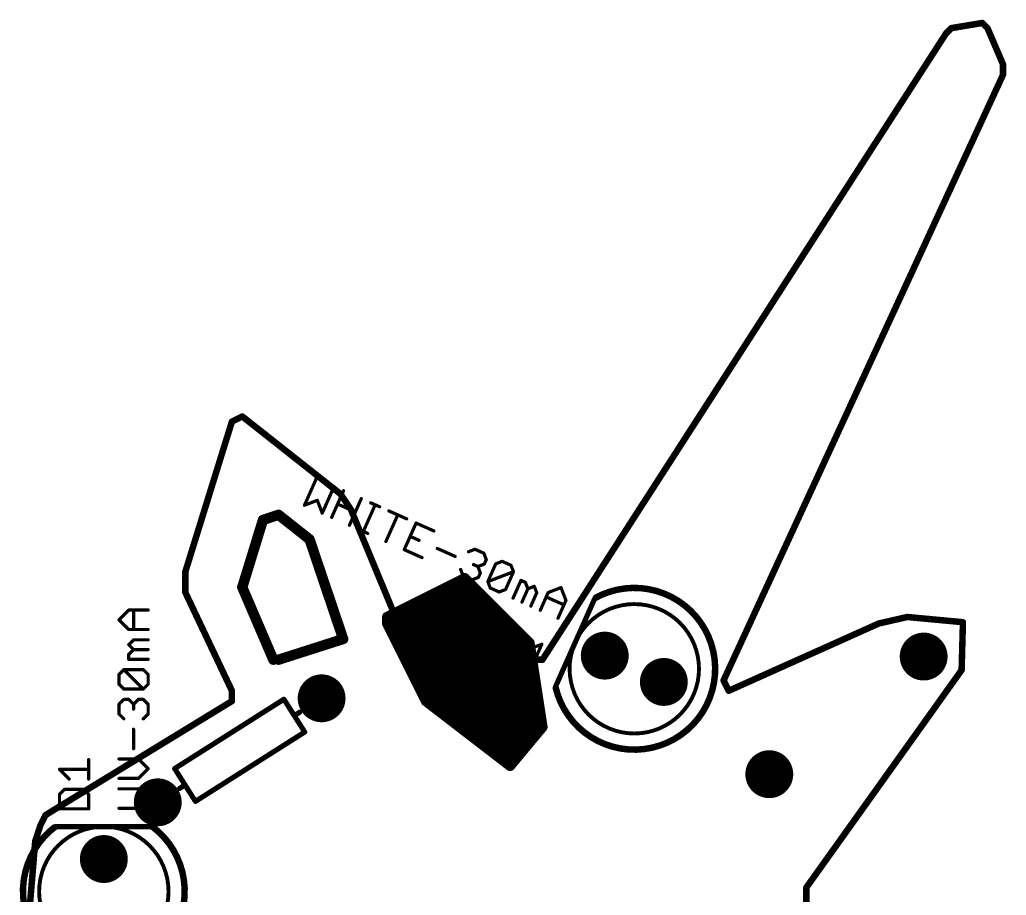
# Model space of a CAD drawing. Extents: x -0.04 to 2.24, y 0.03 to 2.73.
# Drawn here: x 0.712 to 2.237, y 1.38 to 2.733 of the extents above; entities that cross this region are included whole.
import ezdxf

# ---------------------------------------------------------------- set-up
doc = ezdxf.new("R2010")
doc.units = 0
for name, color, linetype in [('17', 82, 'CONTINUOUS'), ('20', 7, 'CONTINUOUS'), ('21', 253, 'CONTINUOUS'), ('25', 253, 'CONTINUOUS'), ('27', 253, 'CONTINUOUS')]:
    doc.layers.add(name, color=color, linetype=linetype)

# ---------------------------------------------------------------- blocks, each defined once
blk = doc.blocks.new('ROUNDP')
at = {"const_width": 0.5}
blk.add_lwpolyline([(0, -0.25, 1), (0, 0.25, 1), (0, -0.25)], format="xyb", dxfattribs=at)

msp = doc.modelspace()

# ---------------------------------------------------------------- linework, layer by layer
at = {"layer": '20'}
for points, const_width in [([(2.152, 2.72), (2.2, 2.728)], 0.01), ([(2.2, 2.728), (2.208, 2.72)], 0.01), ([(1.52, 1.744), (2.144, 2.712)], 0.01), ([(2.144, 2.712), (2.152, 2.72)], 0.01), ([(2.208, 2.72), (2.232, 2.664)], 0.01), ([(2.232, 2.664), (2.232, 2.648)], 0.01), ([(2.232, 2.648), (1.8, 1.712)], 0.01), ([(1.04, 2.112), (1.056, 2.12)], 0.01), ([(1.056, 2.12), (1.208, 2)], 0.01), ([(0.968, 1.88), (1.04, 2.112)], 0.01), ([(1.208, 2), (1.224, 1.976)], 0.01), ([(1.088, 1.96), (1.056, 1.856)], 0.016), ([(1.112, 1.968), (1.088, 1.96)], 0.016), ([(1.16, 1.93), (1.112, 1.968)], 0.016), ([(1.224, 1.976), (1.292, 1.812)], 0.01), ([(1.212, 1.776), (1.16, 1.93)], 0.016), ([(0.968, 1.848), (0.968, 1.88)], 0.01), ([(1.056, 1.856), (1.104, 1.744)], 0.016), ([(1.04, 1.696), (0.968, 1.848)], 0.01), ([(1.3, 1.804), (1.392, 1.848)], 0.01), ([(1.392, 1.848), (1.4, 1.848)], 0.01), ([(1.4, 1.848), (1.504, 1.744)], 0.01), ([(1.292, 1.812), (1.3, 1.804)], 0.01), ([(2.04, 1.8), (2.084, 1.81)], 0.01), ([(2.084, 1.81), (2.17, 1.802)], 0.01), ([(1.808, 1.696), (2.04, 1.8)], 0.01), ([(2.17, 1.802), (2.168, 1.728)], 0.01), ([(1.112, 1.744), (1.212, 1.776)], 0.016), ([(1.504, 1.744), (1.52, 1.744)], 0.01), ([(2.168, 1.728), (1.928, 1.392)], 0.01), ([(1.8, 1.712), (1.808, 1.696)], 0.01), ([(1.04, 1.68), (1.04, 1.696)], 0.01), ([(0.752, 1.504), (1.04, 1.68)], 0.01), ([(0.744, 1.488), (0.752, 1.504)], 0.01), ([(0.736, 1.464), (0.744, 1.488)], 0.01), ([(0.728, 1.368), (0.736, 1.464)], 0.01), ([(1.928, 1.392), (1.928, 1.368)], 0.01)]:
    msp.add_lwpolyline(points, dxfattribs=dict(at, const_width=const_width))
for points, const_width in [([(2.201768, 2.729768, 1), (2.198232, 2.726232)], 0.005), ([(2.200411, 2.725534, 1), (2.199589, 2.730466)], 0.005), ([(2.142232, 2.713768, 1), (2.145768, 2.710232)], 0.005), ([(2.146101, 2.710645, 1), (2.141899, 2.713355)], 0.005), ([(2.151589, 2.722466, 1), (2.152411, 2.717534)], 0.005), ([(2.153768, 2.718232, 1), (2.150232, 2.721768)], 0.005), ([(2.210298, 2.720985, 1), (2.205702, 2.719015)], 0.005), ([(2.206232, 2.718232, 1), (2.209768, 2.721768)], 0.005), ([(2.2345, 2.664, 1), (2.2295, 2.664)], 0.005), ([(2.229702, 2.663015, 1), (2.234298, 2.664985)], 0.005), ([(2.2295, 2.648, 1), (2.2345, 2.648)], 0.005), ([(2.23427, 2.646952, 1), (2.22973, 2.649048)], 0.005), ([(1.057549, 2.121962, 1), (1.054451, 2.118038)], 0.005), ([(1.057118, 2.117764, 1), (1.054882, 2.122236)], 0.005), ([(1.038882, 2.114236, 1), (1.041118, 2.109764)], 0.005), ([(1.042388, 2.111259, 1), (1.037612, 2.112741)], 0.005), ([(1.21008, 2.001387, 1), (1.20592, 1.998613)], 0.005), ([(1.206451, 1.998038, 1), (1.209549, 2.001962)], 0.005), ([(1.086735, 1.963795, 1), (1.089265, 1.956205)], 0.008), ([(1.091823, 1.958824, 1), (1.084177, 1.961176)], 0.008), ([(1.114483, 1.971136, 1), (1.109517, 1.964864)], 0.008), ([(1.113265, 1.964205, 1), (1.110735, 1.971795)], 0.008), ([(1.226309, 1.976958, 1), (1.221691, 1.975042)], 0.005), ([(1.22192, 1.974613, 1), (1.22608, 1.977387)], 0.005), ([(1.16379, 1.93128, 1), (1.15621, 1.92872)], 0.008), ([(1.157517, 1.926864, 1), (1.162483, 1.933136)], 0.008), ([(0.9705, 1.88, 1), (0.9655, 1.88)], 0.005), ([(0.965612, 1.880741, 1), (0.970388, 1.879259)], 0.005), ([(1.059677, 1.857576, 1), (1.052323, 1.854424)], 0.008), ([(1.052177, 1.857176, 1), (1.059823, 1.854824)], 0.008), ([(0.970259, 1.84907, 1), (0.965741, 1.84693)], 0.005), ([(0.9655, 1.848, 1), (0.9705, 1.848)], 0.005), ([(1.392, 1.8505, 1), (1.392, 1.8455)], 0.005), ([(1.393079, 1.845745, 1), (1.390921, 1.850255)], 0.005), ([(1.401768, 1.849768, 1), (1.398232, 1.846232)], 0.005), ([(1.4, 1.8455, 1), (1.4, 1.8505)], 0.005), ([(1.293768, 1.813768, 1), (1.290232, 1.810232)], 0.005), ([(1.289691, 1.811042, 1), (1.294309, 1.812958)], 0.005), ([(2.084232, 1.812489, 1), (2.083768, 1.807511)], 0.005), ([(2.084554, 1.807562, 1), (2.083446, 1.812438)], 0.005), ([(1.298921, 1.806255, 1), (1.301079, 1.801745)], 0.005), ([(1.298232, 1.802232, 1), (1.301768, 1.805768)], 0.005), ([(2.039446, 1.802438, 1), (2.040554, 1.797562)], 0.005), ([(2.041023, 1.797719, 1), (2.038977, 1.802281)], 0.005), ([(2.172499, 1.801932, 1), (2.167501, 1.802068)], 0.005), ([(2.169768, 1.799511, 1), (2.170232, 1.804489)], 0.005), ([(1.20821, 1.77472, 1), (1.21579, 1.77728)], 0.008), ([(1.213219, 1.77219, 1), (1.210781, 1.77981)], 0.008), ([(1.100323, 1.742424, 1), (1.107677, 1.745576)], 0.008), ([(1.110781, 1.74781, 1), (1.113219, 1.74019)], 0.008), ([(1.504, 1.7465, 1), (1.504, 1.7415)], 0.005), ([(1.502232, 1.742232, 1), (1.505768, 1.745768)], 0.005), ([(1.517899, 1.745355, 1), (1.522101, 1.742645)], 0.005), ([(1.52, 1.7415, 1), (1.52, 1.7465)], 0.005), ([(2.165501, 1.728068, 1), (2.170499, 1.727932)], 0.005), ([(2.170034, 1.726547, 1), (2.165966, 1.729453)], 0.005), ([(1.802236, 1.713118, 1), (1.797764, 1.710882)], 0.005), ([(1.79773, 1.713048, 1), (1.80227, 1.710952)], 0.005), ([(1.0425, 1.696, 1), (1.0375, 1.696)], 0.005), ([(1.037741, 1.69493, 1), (1.042259, 1.69707)], 0.005), ([(1.806977, 1.698281, 1), (1.809023, 1.693719)], 0.005), ([(1.805764, 1.694882, 1), (1.810236, 1.697118)], 0.005), ([(1.0375, 1.68, 1), (1.0425, 1.68)], 0.005), ([(1.041304, 1.677867, 1), (1.038696, 1.682133)], 0.005), ([(0.750696, 1.506133, 1), (0.753304, 1.501867)], 0.005), ([(0.754236, 1.502882, 1), (0.749764, 1.505118)], 0.005), ([(0.741764, 1.489118, 1), (0.746236, 1.486882)], 0.005), ([(0.746372, 1.487209, 1), (0.741628, 1.488791)], 0.005), ([(0.733628, 1.464791, 1), (0.738372, 1.463209)], 0.005), ([(0.738491, 1.463792, 1), (0.733509, 1.464208)], 0.005), ([(1.9305, 1.392, 1), (1.9255, 1.392)], 0.005), ([(1.925966, 1.393453, 1), (1.930034, 1.390547)], 0.005)]:
    msp.add_lwpolyline(points, format="xyb", dxfattribs=dict(at, const_width=const_width))
at = {"layer": '21'}
for points, const_width in [([(1.28, 1.81), (1.4, 1.87)], 0.016), ([(1.4, 1.87), (1.5, 1.77)], 0.016), ([(1.372, 1.856), (1.414, 1.856)], 0.016), ([(1.34, 1.84), (1.43, 1.84)], 0.016), ([(1.308, 1.824), (1.446, 1.824)], 0.016), ([(1.601151, 1.839189), (1.54014, 1.702158)], 0.008), ([(1.28, 1.8), (1.28, 1.81)], 0.016), ([(1.28, 1.808), (1.462, 1.808)], 0.016), ([(1.34, 1.68), (1.28, 1.8)], 0.016), ([(1.284, 1.792), (1.478, 1.792)], 0.016), ([(1.292, 1.776), (1.494, 1.776)], 0.016), ([(1.5, 1.77), (1.52, 1.64)], 0.016), ([(1.3, 1.76), (1.501538, 1.76)], 0.016), ([(1.308, 1.744), (1.504, 1.744)], 0.016), ([(1.316, 1.728), (1.506461, 1.728)], 0.016), ([(1.324, 1.712), (1.508923, 1.712)], 0.016), ([(1.332, 1.696), (1.511385, 1.696)], 0.016), ([(0.951492, 1.575747), (1.120358, 1.682912)], 0.008), ([(1.120358, 1.682912), (1.136433, 1.657583)], 0.008), ([(1.47, 1.58), (1.34, 1.68)], 0.016), ([(1.34, 1.68), (1.513846, 1.68)], 0.016), ([(1.136433, 1.657583), (1.144876, 1.662941)], 0.008), ([(1.3608, 1.664), (1.516308, 1.664)], 0.016), ([(1.136433, 1.657583), (1.152508, 1.632253)], 0.008), ([(1.3816, 1.648), (1.518769, 1.648)], 0.016), ([(1.52, 1.64), (1.47, 1.58)], 0.016), ([(1.152508, 1.632253), (0.983642, 1.525087)], 0.008), ([(1.4024, 1.632), (1.513333, 1.632)], 0.016), ([(1.4232, 1.616), (1.5, 1.616)], 0.016), ([(1.444, 1.6), (1.486667, 1.6)], 0.016), ([(1.4648, 1.584), (1.473333, 1.584)], 0.016), ([(0.967567, 1.550417), (0.951492, 1.575747)], 0.008), ([(0.967567, 1.550417), (0.959124, 1.545059)], 0.008), ([(0.983642, 1.525087), (0.967567, 1.550417)], 0.008), ([(0.917, 1.486), (0.767, 1.486)], 0.008)]:
    msp.add_lwpolyline(points, dxfattribs=dict(at, const_width=const_width))
for points, const_width in [([(1.402828, 1.872828, 1), (1.397172, 1.867172)], 0.008), ([(1.401789, 1.866422, 1), (1.398211, 1.873578)], 0.008), ([(1.372, 1.86, 1), (1.372, 1.852)], 0.008), ([(1.414, 1.852, 1), (1.414, 1.86)], 0.008), ([(1.34, 1.844, 1), (1.34, 1.836)], 0.008), ([(1.43, 1.836, 1), (1.43, 1.844)], 0.008), ([(1.54014, 1.702158, 3), (1.601151, 1.839189)], 0.01), ([(1.308, 1.828, 1), (1.308, 1.82)], 0.008), ([(1.446, 1.82, 1), (1.446, 1.828)], 0.008), ([(1.662, 1.63, 1), (1.662, 1.83, 1), (1.662, 1.63)], 0.006), ([(1.602978, 1.838376, 1), (1.599323, 1.840003)], 0.004), ([(1.284, 1.81, 1), (1.276, 1.81)], 0.008), ([(1.278211, 1.813578, 1), (1.281789, 1.806422)], 0.008), ([(1.28, 1.812, 1), (1.28, 1.804)], 0.008), ([(1.462, 1.804, 1), (1.462, 1.812)], 0.008), ([(1.283578, 1.801789, 1), (1.276422, 1.798211)], 0.008), ([(1.276, 1.8, 1), (1.284, 1.8)], 0.008), ([(1.284, 1.796, 1), (1.284, 1.788)], 0.008), ([(1.478, 1.788, 1), (1.478, 1.796)], 0.008), ([(1.292, 1.78, 1), (1.292, 1.772)], 0.008), ([(1.494, 1.772, 1), (1.494, 1.78)], 0.008), ([(1.503953, 1.770608, 1), (1.496047, 1.769392)], 0.008), ([(1.497172, 1.767172, 1), (1.502828, 1.772828)], 0.008), ([(1.3, 1.764, 1), (1.3, 1.756)], 0.008), ([(1.501538, 1.756, 1), (1.501538, 1.764)], 0.008), ([(1.308, 1.748, 1), (1.308, 1.74)], 0.008), ([(1.504, 1.74, 1), (1.504, 1.748)], 0.008), ([(1.316, 1.732, 1), (1.316, 1.724)], 0.008), ([(1.506461, 1.724, 1), (1.506461, 1.732)], 0.008), ([(1.324, 1.716, 1), (1.324, 1.708)], 0.008), ([(1.508923, 1.708, 1), (1.508923, 1.716)], 0.008), ([(1.332, 1.7, 1), (1.332, 1.692)], 0.008), ([(1.511385, 1.692, 1), (1.511385, 1.7)], 0.008), ([(1.538313, 1.702971, 1), (1.541967, 1.701344)], 0.004), ([(1.122047, 1.683984, 1), (1.118669, 1.681841)], 0.004), ([(1.12143, 1.681224, 1), (1.119286, 1.684601)], 0.004), ([(1.342439, 1.68317, 1), (1.337561, 1.67683)], 0.008), ([(1.34, 1.684, 1), (1.34, 1.676)], 0.008), ([(1.336422, 1.678211, 1), (1.343578, 1.681789)], 0.008), ([(1.513846, 1.676, 1), (1.513846, 1.684)], 0.008), ([(1.145948, 1.661252, 1), (1.143804, 1.66463)], 0.004), ([(1.3608, 1.668, 1), (1.3608, 1.66)], 0.008), ([(1.516308, 1.66, 1), (1.516308, 1.668)], 0.008), ([(1.138121, 1.658654, 1), (1.134744, 1.656511)], 0.004), ([(1.135361, 1.659271, 1), (1.137504, 1.655894)], 0.004), ([(1.134744, 1.656511, 1), (1.138121, 1.658654)], 0.004), ([(1.3816, 1.652, 1), (1.3816, 1.644)], 0.008), ([(1.523073, 1.637439, 1), (1.516927, 1.642561)], 0.008), ([(1.518769, 1.644, 1), (1.518769, 1.652)], 0.008), ([(1.150819, 1.631181, 1), (1.154196, 1.633324)], 0.004), ([(1.153579, 1.630564, 1), (1.151436, 1.633941)], 0.004), ([(1.4024, 1.636, 1), (1.4024, 1.628)], 0.008), ([(1.513333, 1.628, 1), (1.513333, 1.636)], 0.008), ([(1.516047, 1.639392, 1), (1.523953, 1.640608)], 0.008), ([(1.4232, 1.62, 1), (1.4232, 1.612)], 0.008), ([(1.5, 1.612, 1), (1.5, 1.62)], 0.008), ([(1.444, 1.604, 1), (1.444, 1.596)], 0.008), ([(1.486667, 1.596, 1), (1.486667, 1.604)], 0.008), ([(1.4648, 1.588, 1), (1.4648, 1.58)], 0.008), ([(1.466927, 1.582561, 1), (1.473073, 1.577439)], 0.008), ([(1.467561, 1.57683, 1), (1.472439, 1.58317)], 0.008), ([(1.473333, 1.58, 1), (1.473333, 1.588)], 0.008), ([(0.953181, 1.576819, 1), (0.949804, 1.574675)], 0.004), ([(0.950421, 1.577436, 1), (0.952564, 1.574058)], 0.004), ([(0.958052, 1.546748, 1), (0.960196, 1.54337)], 0.004), ([(0.969256, 1.551489, 1), (0.965879, 1.549346)], 0.004), ([(0.965879, 1.549346, 1), (0.969256, 1.551489)], 0.004), ([(0.968639, 1.548729, 1), (0.966496, 1.552106)], 0.004), ([(0.98257, 1.526776, 1), (0.984714, 1.523399)], 0.004), ([(0.981953, 1.524016, 1), (0.985331, 1.526159)], 0.004), ([(0.767, 1.486, 3), (0.917, 1.486)], 0.01), ([(0.842, 1.286, 1), (0.842, 1.486, 1), (0.842, 1.286)], 0.006), ([(0.767, 1.488, 1), (0.767, 1.484)], 0.004), ([(0.917, 1.484, 1), (0.917, 1.488)], 0.004)]:
    msp.add_lwpolyline(points, format="xyb", dxfattribs=dict(at, const_width=const_width))
at = {"layer": '25', "const_width": 0.005}
for points in [[(1.45643, 1.795844), (1.438111, 1.754699)], [(1.477002, 1.786684), (1.45643, 1.795844)], [(1.480806, 1.776773), (1.477002, 1.786684)], [(1.468594, 1.749344), (1.480806, 1.776773)], [(1.519061, 1.767958), (1.489329, 1.756545)], [(1.500742, 1.726814), (1.519061, 1.767958)], [(1.438111, 1.754699), (1.458683, 1.745539)], [(1.489329, 1.756545), (1.516759, 1.744333)], [(1.458683, 1.745539), (1.468594, 1.749344)], [(0.8185, 1.559539), (0.8185, 1.589565)], [(0.788474, 1.559539), (0.773462, 1.574552)], [(0.773462, 1.574552), (0.8185, 1.574552)], [(0.780968, 1.543526), (0.773462, 1.536019)], [(0.810994, 1.543526), (0.780968, 1.543526)], [(0.8185, 1.536019), (0.810994, 1.543526)], [(0.773462, 1.536019), (0.773462, 1.5135)], [(0.8185, 1.5135), (0.8185, 1.536019)], [(0.773462, 1.5135), (0.8185, 1.5135)]]:
    msp.add_lwpolyline(points, dxfattribs=at)
at = {"layer": '25', "const_width": 0.0025}
for points in [[(1.456938, 1.796985, 1), (1.455921, 1.794702)], [(1.457572, 1.795335, 1), (1.455288, 1.796352)], [(1.478169, 1.787132, 1), (1.475835, 1.786236)], [(1.476494, 1.785542, 1), (1.477511, 1.787826)], [(1.479639, 1.776326, 1), (1.481973, 1.777221)], [(1.481948, 1.776265, 1), (1.479665, 1.777282)], [(1.520203, 1.76745, 1), (1.517919, 1.768467)], [(1.519509, 1.766791, 1), (1.518613, 1.769125)], [(1.43862, 1.755841, 1), (1.437603, 1.753557)], [(1.436969, 1.755207, 1), (1.439253, 1.754191)], [(1.489838, 1.757687, 1), (1.488821, 1.755403)], [(1.488881, 1.757712, 1), (1.489777, 1.755378)], [(1.458235, 1.746706, 1), (1.459131, 1.744373)], [(1.458175, 1.744398, 1), (1.459192, 1.746681)], [(1.467452, 1.749852, 1), (1.469736, 1.748835)], [(1.469042, 1.748177, 1), (1.468146, 1.750511)], [(1.516251, 1.743191, 1), (1.517268, 1.745475)], [(1.4996, 1.727322, 1), (1.501884, 1.726305)], [(0.81975, 1.589565, 1), (0.81725, 1.589565)], [(0.774345, 1.575436, 1), (0.772578, 1.573668)], [(0.773462, 1.575802, 1), (0.773462, 1.573302)], [(0.8185, 1.573302, 1), (0.8185, 1.575802)], [(0.787591, 1.558655, 1), (0.789358, 1.560423)], [(0.81725, 1.559539, 1), (0.81975, 1.559539)], [(0.780968, 1.544776, 1), (0.780968, 1.542276)], [(0.781852, 1.542642, 1), (0.780084, 1.544409)], [(0.811877, 1.544409, 1), (0.81011, 1.542642)], [(0.810994, 1.542276, 1), (0.810994, 1.544776)], [(0.774712, 1.536019, 1), (0.772212, 1.536019)], [(0.772578, 1.536903, 1), (0.774345, 1.535135)], [(0.81975, 1.536019, 1), (0.81725, 1.536019)], [(0.817616, 1.535135, 1), (0.819384, 1.536903)], [(0.773462, 1.51475, 1), (0.773462, 1.51225)], [(0.772212, 1.5135, 1), (0.774712, 1.5135)], [(0.81725, 1.5135, 1), (0.81975, 1.5135)], [(0.8185, 1.51225, 1), (0.8185, 1.51475)]]:
    msp.add_lwpolyline(points, format="xyb", dxfattribs=at)
at = {"layer": '27', "const_width": 0.005}
for points in [[(1.170483, 2.023862), (1.152165, 1.982717)], [(1.179594, 1.970504), (1.197913, 2.011649)], [(1.194224, 1.963991), (1.212542, 2.005136)], [(1.152165, 1.982717), (1.171986, 1.990326)], [(1.171986, 1.990326), (1.179594, 1.970504)], [(1.203383, 1.984563), (1.230813, 1.972351)], [(1.239972, 1.992923), (1.221653, 1.951779)], [(1.24314, 1.942212), (1.261459, 1.983357)], [(1.254601, 1.98641), (1.268316, 1.980304)], [(1.278037, 1.926675), (1.296355, 1.96782)], [(1.28264, 1.973926), (1.31007, 1.961713)], [(1.324699, 1.9552), (1.306381, 1.914055)], [(1.352129, 1.942988), (1.324699, 1.9552)], [(1.236282, 1.945265), (1.249997, 1.939159)], [(1.31554, 1.934628), (1.329255, 1.928522)], [(1.306381, 1.914055), (1.33381, 1.901843)], [(1.357599, 1.915902), (1.385029, 1.903689)], [(1.405764, 1.910891), (1.415675, 1.914695)], [(1.415675, 1.914695), (1.42939, 1.908589)], [(1.42939, 1.908589), (1.433194, 1.898678)], [(1.42023, 1.888017), (1.413373, 1.89107)], [(1.430141, 1.891821), (1.42023, 1.888017)], [(1.433194, 1.898678), (1.430141, 1.891821)], [(1.43561, 1.864735), (1.447823, 1.892165)], [(1.447823, 1.892165), (1.457734, 1.895969)], [(1.457734, 1.895969), (1.471448, 1.889863)], [(1.471448, 1.889863), (1.475253, 1.879952)], [(1.397356, 1.873551), (1.393552, 1.883461)], [(1.411071, 1.867444), (1.397356, 1.873551)], [(1.42023, 1.888017), (1.424034, 1.878106)], [(1.424034, 1.878106), (1.420981, 1.871249)], [(1.43561, 1.864735), (1.475253, 1.879952)], [(1.475253, 1.879952), (1.46304, 1.852523)], [(1.420981, 1.871249), (1.411071, 1.867444)], [(1.439415, 1.854825), (1.43561, 1.864735)], [(1.474616, 1.839152), (1.486829, 1.866582)], [(1.486829, 1.866582), (1.493686, 1.863529)], [(1.493686, 1.863529), (1.497491, 1.853618)], [(1.45313, 1.848718), (1.439415, 1.854825)], [(1.46304, 1.852523), (1.45313, 1.848718)], [(1.497491, 1.853618), (1.488331, 1.833046)], [(1.497491, 1.853618), (1.507401, 1.857422)], [(1.511205, 1.847512), (1.502046, 1.826939)], [(1.507401, 1.857422), (1.511205, 1.847512)], [(1.516675, 1.820426), (1.528888, 1.847856)], [(1.528888, 1.847856), (1.548709, 1.855464)], [(1.548709, 1.855464), (1.556318, 1.835643)], [(1.525835, 1.840998), (1.553264, 1.828786)], [(1.556318, 1.835643), (1.544105, 1.808213)], [(0.865462, 1.805748), (0.880474, 1.820761)], [(0.880474, 1.820761), (0.9105, 1.820761)], [(0.887981, 1.790735), (0.887981, 1.820761)], [(0.880474, 1.790735), (0.865462, 1.805748)], [(0.9105, 1.790735), (0.880474, 1.790735)], [(0.880474, 1.767215), (0.887981, 1.774722)], [(0.887981, 1.759709), (0.880474, 1.767215)], [(0.887981, 1.774722), (0.9105, 1.774722)], [(0.880474, 1.752203), (0.887981, 1.759709)], [(0.880474, 1.744696), (0.880474, 1.752203)], [(0.887981, 1.759709), (0.9105, 1.759709)], [(0.9105, 1.744696), (0.880474, 1.744696)], [(0.865462, 1.721176), (0.872968, 1.728683)], [(0.865462, 1.706163), (0.865462, 1.721176)], [(0.872968, 1.728683), (0.902994, 1.728683)], [(0.902994, 1.698657), (0.872968, 1.728683)], [(0.902994, 1.728683), (0.9105, 1.721176)], [(0.9105, 1.721176), (0.9105, 1.706163)], [(0.872968, 1.698657), (0.865462, 1.706163)], [(0.9105, 1.706163), (0.902994, 1.698657)], [(0.902994, 1.698657), (0.872968, 1.698657)], [(0.865462, 1.675137), (0.872968, 1.682643)], [(0.865462, 1.660124), (0.865462, 1.675137)], [(0.872968, 1.682643), (0.880474, 1.682643)], [(0.880474, 1.682643), (0.887981, 1.675137)], [(0.887981, 1.675137), (0.895487, 1.682643)], [(0.887981, 1.675137), (0.887981, 1.667631)], [(0.895487, 1.682643), (0.902994, 1.682643)], [(0.902994, 1.682643), (0.9105, 1.675137)], [(0.9105, 1.675137), (0.9105, 1.660124)], [(0.872968, 1.652618), (0.865462, 1.660124)], [(0.9105, 1.660124), (0.902994, 1.652618)], [(0.887981, 1.606578), (0.887981, 1.636604)], [(0.895487, 1.590565), (0.865462, 1.590565)], [(0.9105, 1.575552), (0.895487, 1.590565)], [(0.895487, 1.560539), (0.9105, 1.575552)], [(0.865462, 1.560539), (0.895487, 1.560539)], [(0.902994, 1.544526), (0.865462, 1.544526)], [(0.9105, 1.537019), (0.902994, 1.544526)], [(0.9105, 1.522006), (0.9105, 1.537019)], [(0.865462, 1.5145), (0.902994, 1.5145)], [(0.902994, 1.5145), (0.9105, 1.522006)]]:
    msp.add_lwpolyline(points, dxfattribs=at)
at = {"layer": '27', "const_width": 0.0025}
for points in [[(1.171625, 2.023353, 1), (1.169341, 2.02437)], [(1.199055, 2.011141, 1), (1.196771, 2.012158)], [(1.213684, 2.004627, 1), (1.2114, 2.005644)], [(1.151717, 1.983884, 1), (1.152613, 1.98155)], [(1.151023, 1.983225, 1), (1.153307, 1.982209)], [(1.173153, 1.990773, 1), (1.170819, 1.989878)], [(1.172434, 1.989159, 1), (1.171538, 1.991493)], [(1.203891, 1.985705, 1), (1.202874, 1.983421)], [(1.241114, 1.992415, 1), (1.23883, 1.993432)], [(1.25511, 1.987552, 1), (1.254093, 1.985268)], [(1.262601, 1.982848, 1), (1.260317, 1.983865)], [(1.267808, 1.979162, 1), (1.268824, 1.981445)], [(1.178452, 1.971013, 1), (1.180736, 1.969996)], [(1.178427, 1.970056, 1), (1.180761, 1.970952)], [(1.230304, 1.971209, 1), (1.231321, 1.973493)], [(1.283149, 1.975068, 1), (1.282132, 1.972784)], [(1.297497, 1.967311, 1), (1.295213, 1.968328)], [(1.193082, 1.9645, 1), (1.195365, 1.963483)], [(1.220511, 1.952287, 1), (1.222795, 1.95127)], [(1.309562, 1.960572, 1), (1.310579, 1.962855)], [(1.325208, 1.956342, 1), (1.324191, 1.954058)], [(1.325841, 1.954692, 1), (1.323557, 1.955708)], [(1.236791, 1.946407, 1), (1.235774, 1.944123)], [(1.241998, 1.942721, 1), (1.244282, 1.941704)], [(1.249489, 1.938017, 1), (1.250506, 1.940301)], [(1.316048, 1.93577, 1), (1.315032, 1.933486)], [(1.351621, 1.941846, 1), (1.352637, 1.94413)], [(1.276895, 1.927183, 1), (1.279178, 1.926167)], [(1.328746, 1.92738, 1), (1.329763, 1.929663)], [(1.306889, 1.915197, 1), (1.305872, 1.912914)], [(1.305239, 1.914564, 1), (1.307523, 1.913547)], [(1.358107, 1.917044, 1), (1.35709, 1.91476)], [(1.405316, 1.912058, 1), (1.406212, 1.909724)], [(1.416183, 1.915837, 1), (1.415166, 1.913553)], [(1.416123, 1.913528, 1), (1.415227, 1.915862)], [(1.430556, 1.909037, 1), (1.428223, 1.908141)], [(1.428881, 1.907447, 1), (1.429898, 1.909731)], [(1.333302, 1.900701, 1), (1.334319, 1.902985)], [(1.38452, 1.902547, 1), (1.385537, 1.904831)], [(1.413881, 1.892212, 1), (1.412864, 1.889928)], [(1.428999, 1.892329, 1), (1.431283, 1.891312)], [(1.430589, 1.890654, 1), (1.429693, 1.892988)], [(1.432027, 1.89823, 1), (1.434361, 1.899126)], [(1.434336, 1.89817, 1), (1.432052, 1.899187)], [(1.447375, 1.893332, 1), (1.448271, 1.890998)], [(1.448965, 1.891657, 1), (1.446681, 1.892673)], [(1.458242, 1.897111, 1), (1.457225, 1.894827)], [(1.458182, 1.894802, 1), (1.457286, 1.897136)], [(1.472615, 1.890311, 1), (1.470281, 1.889415)], [(1.47094, 1.888721, 1), (1.471957, 1.891005)], [(1.394719, 1.883909, 1), (1.392385, 1.883013)], [(1.397864, 1.874692, 1), (1.396848, 1.872409)], [(1.421397, 1.888465, 1), (1.419063, 1.887569)], [(1.419782, 1.889184, 1), (1.420678, 1.88685)], [(1.419722, 1.886875, 1), (1.420739, 1.889159)], [(1.422867, 1.877658, 1), (1.425201, 1.878554)], [(1.425176, 1.877598, 1), (1.422893, 1.878614)], [(1.474086, 1.879504, 1), (1.47642, 1.8804)], [(1.476395, 1.879444, 1), (1.474111, 1.880461)], [(1.475701, 1.878785, 1), (1.474805, 1.881119)], [(1.396189, 1.873103, 1), (1.398523, 1.873999)], [(1.410623, 1.868611, 1), (1.411519, 1.866277)], [(1.410562, 1.866302, 1), (1.411579, 1.868586)], [(1.419839, 1.871757, 1), (1.422123, 1.87074)], [(1.421429, 1.870082, 1), (1.420533, 1.872416)], [(1.436777, 1.865183, 1), (1.434444, 1.864287)], [(1.435163, 1.865902, 1), (1.436058, 1.863568)], [(1.434469, 1.865244, 1), (1.436752, 1.864227)], [(1.487337, 1.867724, 1), (1.48632, 1.86544)], [(1.487971, 1.866073, 1), (1.485687, 1.86709)], [(1.494853, 1.863976, 1), (1.492519, 1.863081)], [(1.493178, 1.862387, 1), (1.494195, 1.86467)], [(1.439923, 1.855967, 1), (1.438906, 1.853683)], [(1.438248, 1.854377, 1), (1.440582, 1.855273)], [(1.452682, 1.849885, 1), (1.453578, 1.847551)], [(1.452621, 1.847576, 1), (1.453638, 1.84986)], [(1.461898, 1.853031, 1), (1.464182, 1.852014)], [(1.463488, 1.851356, 1), (1.462592, 1.85369)], [(1.497043, 1.854785, 1), (1.497938, 1.852451)], [(1.496324, 1.85317, 1), (1.498658, 1.854066)], [(1.498632, 1.85311, 1), (1.496349, 1.854126)], [(1.508568, 1.85787, 1), (1.506234, 1.856974)], [(1.507849, 1.856255, 1), (1.506953, 1.858589)], [(1.510038, 1.847064, 1), (1.512372, 1.84796)], [(1.512347, 1.847003, 1), (1.510064, 1.84802)], [(1.52844, 1.849023, 1), (1.529336, 1.846689)], [(1.53003, 1.847347, 1), (1.527746, 1.848364)], [(1.549876, 1.855912, 1), (1.547542, 1.855016)], [(1.549157, 1.854297, 1), (1.548261, 1.856631)], [(1.473474, 1.83966, 1), (1.475758, 1.838644)], [(1.487189, 1.833554, 1), (1.489473, 1.832537)], [(1.526343, 1.84214, 1), (1.525326, 1.839856)], [(1.552756, 1.827644, 1), (1.553773, 1.829928)], [(1.555151, 1.835195, 1), (1.557485, 1.836091)], [(1.557459, 1.835135, 1), (1.555176, 1.836152)], [(0.880474, 1.822011, 1), (0.880474, 1.819511)], [(0.881358, 1.819877, 1), (0.879591, 1.821645)], [(0.889231, 1.820761, 1), (0.886731, 1.820761)], [(0.9105, 1.819511, 1), (0.9105, 1.822011)], [(1.500904, 1.827448, 1), (1.503188, 1.826431)], [(1.515533, 1.820934, 1), (1.517817, 1.819918)], [(0.866345, 1.806632, 1), (0.864578, 1.804864)], [(0.864578, 1.806632, 1), (0.866345, 1.804864)], [(1.542963, 1.808722, 1), (1.545247, 1.807705)], [(0.880474, 1.791985, 1), (0.880474, 1.789485)], [(0.879591, 1.789852, 1), (0.881358, 1.791619)], [(0.886731, 1.790735, 1), (0.889231, 1.790735)], [(0.9105, 1.789485, 1), (0.9105, 1.791985)], [(0.881358, 1.768099, 1), (0.879591, 1.766332)], [(0.879591, 1.768099, 1), (0.881358, 1.766332)], [(0.887981, 1.775972, 1), (0.887981, 1.773472)], [(0.888865, 1.773838, 1), (0.887097, 1.775606)], [(0.9105, 1.773472, 1), (0.9105, 1.775972)], [(0.881724, 1.752203, 1), (0.879224, 1.752203)], [(0.879591, 1.753087, 1), (0.881358, 1.751319)], [(0.887981, 1.760959, 1), (0.887981, 1.758459)], [(0.888865, 1.758825, 1), (0.887097, 1.760593)], [(0.887097, 1.758825, 1), (0.888865, 1.760593)], [(0.9105, 1.758459, 1), (0.9105, 1.760959)], [(0.880474, 1.745946, 1), (0.880474, 1.743446)], [(0.879224, 1.744696, 1), (0.881724, 1.744696)], [(0.9105, 1.743446, 1), (0.9105, 1.745946)], [(0.866712, 1.721176, 1), (0.864212, 1.721176)], [(0.864578, 1.72206, 1), (0.866345, 1.720292)], [(0.872968, 1.729933, 1), (0.872968, 1.727433)], [(0.873852, 1.729566, 1), (0.872084, 1.727799)], [(0.873852, 1.727799, 1), (0.872084, 1.729566)], [(0.903877, 1.729566, 1), (0.90211, 1.727799)], [(0.902994, 1.727433, 1), (0.902994, 1.729933)], [(0.91175, 1.721176, 1), (0.90925, 1.721176)], [(0.909616, 1.720292, 1), (0.911384, 1.72206)], [(0.866345, 1.707047, 1), (0.864578, 1.70528)], [(0.911384, 1.70528, 1), (0.909616, 1.707047)], [(0.864212, 1.706163, 1), (0.866712, 1.706163)], [(0.872968, 1.699907, 1), (0.872968, 1.697407)], [(0.872084, 1.697773, 1), (0.873852, 1.699541)], [(0.90211, 1.699541, 1), (0.903877, 1.697773)], [(0.90211, 1.697773, 1), (0.903877, 1.699541)], [(0.902994, 1.697407, 1), (0.902994, 1.699907)], [(0.90925, 1.706163, 1), (0.91175, 1.706163)], [(0.866712, 1.675137, 1), (0.864212, 1.675137)], [(0.872968, 1.683893, 1), (0.872968, 1.681393)], [(0.873852, 1.681759, 1), (0.872084, 1.683527)], [(0.881358, 1.683527, 1), (0.879591, 1.681759)], [(0.880474, 1.681393, 1), (0.880474, 1.683893)], [(0.889231, 1.675137, 1), (0.886731, 1.675137)], [(0.895487, 1.683893, 1), (0.895487, 1.681393)], [(0.896371, 1.681759, 1), (0.894603, 1.683527)], [(0.903877, 1.683527, 1), (0.90211, 1.681759)], [(0.902994, 1.681393, 1), (0.902994, 1.683893)], [(0.91175, 1.675137, 1), (0.90925, 1.675137)], [(0.864578, 1.676021, 1), (0.866345, 1.674253)], [(0.866345, 1.661008, 1), (0.864578, 1.65924)], [(0.887097, 1.676021, 1), (0.888865, 1.674253)], [(0.886731, 1.667631, 1), (0.889231, 1.667631)], [(0.887097, 1.674253, 1), (0.888865, 1.676021)], [(0.909616, 1.674253, 1), (0.911384, 1.676021)], [(0.911384, 1.65924, 1), (0.909616, 1.661008)], [(0.864212, 1.660124, 1), (0.866712, 1.660124)], [(0.872084, 1.651734, 1), (0.873852, 1.653502)], [(0.90211, 1.653502, 1), (0.903877, 1.651734)], [(0.90925, 1.660124, 1), (0.91175, 1.660124)], [(0.889231, 1.636604, 1), (0.886731, 1.636604)], [(0.886731, 1.606578, 1), (0.889231, 1.606578)], [(0.865462, 1.591815, 1), (0.865462, 1.589315)], [(0.896371, 1.591449, 1), (0.894603, 1.589681)], [(0.895487, 1.589315, 1), (0.895487, 1.591815)], [(0.911384, 1.574668, 1), (0.909616, 1.576436)], [(0.909616, 1.574668, 1), (0.911384, 1.576436)], [(0.865462, 1.561789, 1), (0.865462, 1.559289)], [(0.894603, 1.561423, 1), (0.896371, 1.559655)], [(0.895487, 1.559289, 1), (0.895487, 1.561789)], [(0.865462, 1.545776, 1), (0.865462, 1.543276)], [(0.903877, 1.545409, 1), (0.90211, 1.543642)], [(0.902994, 1.543276, 1), (0.902994, 1.545776)], [(0.91175, 1.537019, 1), (0.90925, 1.537019)], [(0.909616, 1.536135, 1), (0.911384, 1.537903)], [(0.865462, 1.51575, 1), (0.865462, 1.51325)], [(0.90211, 1.515384, 1), (0.903877, 1.513616)], [(0.902994, 1.51325, 1), (0.902994, 1.51575)], [(0.90925, 1.522006, 1), (0.91175, 1.522006)], [(0.911384, 1.521123, 1), (0.909616, 1.52289)]]:
    msp.add_lwpolyline(points, format="xyb", dxfattribs=at)

# ---------------------------------------------------------------- block references
at = {"layer": '17', "xscale": 0.074, "yscale": 0.074}
for p, rotation in [((2.109321, 1.748898), 217.3), ((2.109321, 1.748898), 217.3), ((1.616323, 1.750337), 156), ((1.616323, 1.750337), 156), ((1.707677, 1.709663), 156), ((1.707677, 1.709663), 156), ((1.178649, 1.684374), 212.4), ((1.178649, 1.684374), 212.4), ((1.870679, 1.567102), 217.3), ((1.870679, 1.567102), 217.3), ((0.925351, 1.523626), 212.4), ((0.925351, 1.523626), 212.4), ((0.842, 1.436), 90), ((0.842, 1.436), 90)]:
    msp.add_blockref('ROUNDP', p, dxfattribs=dict(at, rotation=rotation))

doc.saveas('drawing.dxf')
